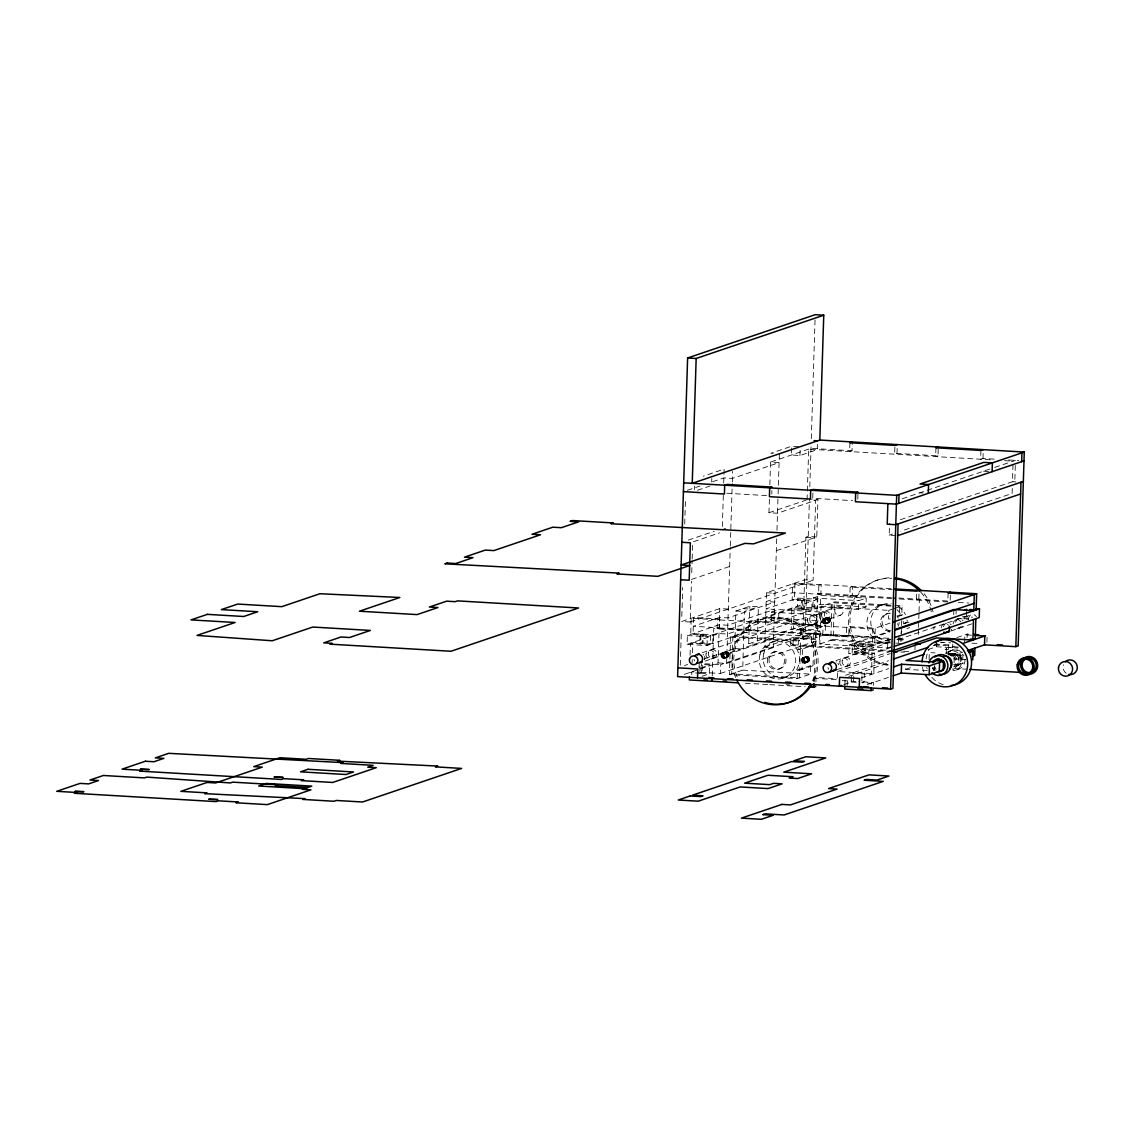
<?xml version="1.0" encoding="UTF-8"?>
<svg xmlns="http://www.w3.org/2000/svg" width="1134" height="1134" viewBox="0 0 1134 1134"><rect width="100%" height="100%" fill="white"/><g stroke="black" fill="none" stroke-linecap="round" stroke-linejoin="round"><path stroke-width="0.75" stroke-dasharray="5 3.75" d="M680.272 665.275L681.265 633.552M681.803 616.4L682.711 587.455M684.709 524.021L685.531 497.826M890.091 623.105L872.896 628.931L691.23 618.257L690.719 634.416L710.664 635.593L710.38 644.395L707.021 645.544L687.091 644.367L687.36 635.55L719.254 624.735L727.801 625.245L774.479 609.412L765.932 608.915L797.84 598.086L817.77 599.262L817.486 608.079L814.127 609.213L794.197 608.037L793.545 628.605L813.475 629.767L825.396 625.727L825.127 634.544L813.206 638.584L793.276 637.407L793.035 644.75L790.71 645.544L790.937 638.201L819.414 639.874L819.684 631.071L791.22 629.398L791.858 608.83L811.788 610.007L812.072 601.19L792.142 600.028L792.638 583.868L818.847 585.413L821.172 584.62L820.888 593.578L818.564 594.372L818.847 585.413M728.311 609.086L719.764 608.589L681.647 621.517L690.181 622.013L691.471 581.132M691.74 572.627L692.109 560.706M692.165 559.005L692.704 541.981M694.348 489.576L694.462 486.047M690.067 655.211L690.45 643.219L710.38 644.395M691.768 674.73L691.853 671.796L698.686 672.207M692.137 662.993L692.25 659.563M692.463 652.716L692.789 642.439L712.719 643.602L811.788 610.007M699.083 667.855L699.196 664.34M699.834 671.427L700.047 664.382M698.927 673.142L701.251 672.349L701.535 663.546M702.329 665.36L702.102 672.405L699.777 673.199L689.529 672.59M711.684 481.95L711.798 478.435M707.021 645.544L707.29 636.727L710.664 635.593M702.003 676.289L709.459 673.766L709.728 664.949L704.469 664.637M712.719 643.602L712.988 634.799L812.072 601.19M712.237 675.992L713.74 628.406L846.418 636.202L848.756 635.564L849.026 626.606L875.235 628.137L874.725 644.296L854.795 643.12L854.512 651.937L874.442 653.099L873.804 673.667L837.516 671.526L837.246 680.343M717.156 628.76L717.425 619.802L719.764 619.008L719.48 627.967L717.156 628.76L817.43 633.58L815.105 634.36M700.316 668.932L718.063 662.922L719.764 608.589M723.322 495.331L722.287 528.557L725.703 528.756M723.705 483.084L724.144 469.093L703.307 476.167M701.251 672.349L720.331 673.468L720.614 664.666L819.684 631.071M718.063 662.922L726.596 663.418L730.239 547.779M730.282 546.078L730.721 532.47M730.82 529.054L732.252 483.594M732.309 481.837L732.635 471.347M811.377 645.033L813.659 645.175L813.021 665.729L810.739 665.587L810.47 674.106L797.159 678.614L729.403 674.645L730.579 637.053L743.89 632.545L811.646 636.514L811.377 645.033L798.081 649.541L798.35 641.036L811.646 636.514M703.817 659.024L734.676 648.563L735.853 611.013L749.857 606.265L758.405 606.761L757.214 644.325L748.681 643.814L749.857 606.265M729.403 674.645L742.699 670.123L744.4 611.51L758.405 606.761M748.468 630.603L748.752 621.645L751.091 620.851L817.713 624.763L817.43 633.722L815.091 634.516L815.374 625.557L817.713 624.763M748.483 630.447L750.807 629.668L751.091 620.851M776.705 538.763L773.275 647.585L764.741 647.089L766.442 592.756L804.573 579.828L813.106 580.339L815.63 500.307L812.213 500.094M776.322 550.685L816.778 536.963L817.954 499.513L777.499 513.234L768.965 512.724L769.405 498.733M769.844 484.742L770.666 458.519M771.8 494.126L771.914 490.597M771.148 620.95L771.418 612.147L778.945 609.582L824.503 612.261L824.234 621.078L778.675 618.399L771.148 620.95C786.075 615.663 816.593 634.161 826.119 617.732C827.508 616.853 829.493 617.548 830.145 619.036C832.101 622.637 825.85 625.089 824.872 621.078M776.974 530.258L778.052 495.742M778.108 493.999L779.37 453.77M778.675 618.399L778.945 609.582M791.617 447.958L791.39 455.003L799.938 455.514L817.217 449.659L817.387 444.372M799.938 455.514L800.108 450.226M687.091 644.367L718.984 633.552L727.518 634.048L774.196 618.214L765.663 617.718L797.556 606.903L797.84 598.086M797.159 678.614L797.429 670.109L810.739 665.587M797.429 670.109L799.711 670.237L800.363 649.683L813.659 645.175M816.778 536.963L808.244 536.453L805.905 537.247L803.141 625.344L823.071 626.521L822.788 635.323L891.069 639.335M807.082 499.796L808.67 449.149L992.619 459.95M764.741 647.089L805.197 633.367L809.421 499.003L817.954 499.513M809.804 486.784L811.122 444.84M815.048 319.986L811.278 439.553L808.953 440.346M812.908 493.007L812.738 498.294L852.541 500.633M812.908 606.789L813.177 597.987L820.704 595.421L866.263 598.1L865.993 606.917L858.466 609.468L812.908 606.789L820.435 604.238L865.993 606.917M813.206 638.584L813.475 629.767M814.127 609.213L814.396 600.41L817.77 599.262M813.631 681.25L813.716 678.274L816.055 677.48L836.935 678.699M814.169 681.973L815.672 634.402M815.814 646.096L817.486 593.224L891.296 597.561M816.707 623.629L816.976 614.812L824.503 612.261M815.913 681.959L816.055 677.48M820.435 604.238L820.704 595.421M890.927 646.819L887.61 647.953L819.839 643.97L821.016 606.378L834.326 601.87L902.097 605.854L901.828 614.373L896.838 616.06M819.839 643.97L833.15 639.463L834.326 601.87M849.947 442.756L849.678 451.559L852.003 450.765L852.286 441.962M844.901 684.582L845.043 680.102M815.091 634.516L846.418 636.358L846.701 627.4L849.026 626.606M847.183 685.29L847.325 680.811M850.16 587.256L849.876 596.215L852.215 595.421L852.499 586.462L850.16 587.256L892.245 589.723M890.955 647.5L868.743 655.041L848.813 653.864L849.097 645.062L852.456 643.914L872.386 645.09L872.896 628.931M843.809 684.624L851.251 682.087L851.535 673.284L871.465 674.447L872.117 653.893L852.187 652.73L848.813 653.864M852.187 652.73L852.456 643.914M857.786 499.173L857.956 493.885M853.59 681.307L853.874 672.49L888.546 660.725M858.466 609.468L858.736 600.651L866.263 598.1M861.854 680.953L862.067 673.908L864.406 673.114L864.122 681.917L861.797 682.711L871.196 683.263L871.096 686.198M868.743 655.041L869.027 646.224L889.58 639.25M873.435 685.404L873.52 682.47L858.863 681.605M896.016 535.546L889.184 535.149L889.552 523.398M887.61 647.953L887.879 639.434L890.147 639.562M892.118 609.227L888.787 610.361L888.517 618.88L890.8 619.008M894.882 447.15L894.669 454.195L896.994 453.416L938.002 455.825L938.272 447.009M896.994 453.416L897.278 444.599M898.624 642.524L898.851 635.72M899.758 606.647L899.489 615.152L901.771 615.294M900.963 641.731L901.076 638.329M901.176 634.133L901.388 627.286M901.445 625.571L901.658 618.725M927.329 670.563L905.697 669.301L905.811 665.771M914.94 649.853L915.081 645.374M916.697 594.145L916.499 600.127L918.838 599.333L919.079 591.863M918.313 634.459L918.469 629.172M918.526 627.414L918.753 620.369M918.809 618.597L918.979 613.31M919.022 611.552L919.419 599.22M929.086 659.619L929.313 652.574L935.011 652.901M935.947 447.802L935.663 456.605L938.002 455.825M934.756 665.927L934.643 669.443L930.745 670.761M928.051 649.541L936.315 646.749L936.528 639.689M946.224 653.184L946.451 645.714L948.789 644.934L948.506 653.879L962.482 654.701M948.109 593.011L947.826 601.97L893.72 598.639M950.349 595.194L950.164 601.176L893.053 597.675M952.773 644.183L952.659 647.698L952.886 640.653M953.708 614.812L953.864 609.525M954.091 662.851L954.374 654.049L947.528 653.638A9.979 9.582 71.3 0 1 963.957 655.438M956.033 614.018L956.203 608.731M953.623 664.368L958.74 664.666L959.024 655.863L962.908 654.545L962.638 663.347M964.651 641.901L964.864 634.856L971.512 635.238M966.678 611.113L966.466 618.158L964.127 618.951M967.089 637.577L967.203 634.062L970.52 634.246M980.938 450.439L980.655 459.256L982.994 458.462L996.658 459.27M982.994 458.462L983.277 449.659M986.906 642.269L987.133 635.224M1012.265 488.428L1012.095 493.46L900.807 531.208M1013.002 464.586L1012.464 481.723L1015.88 481.922M1015.284 465.507L1014.802 480.929L899.517 520.024M721.011 655.296C720.997 651.157 727.645 652.206 726.639 656.118C726.015 661.491 716.943 655.509 723.336 654.502C730.707 643.602 729.899 666.197 723.336 654.502M801.582 660.031C801.582 655.891 808.216 656.94 807.224 660.838C806.6 666.225 797.528 660.243 803.921 659.237C811.278 648.336 810.47 670.931 803.921 659.237M824.205 618.313C838.749 624.777 811.575 625.713 826.53 617.52M955.679 663.957L955.352 664.949M905.697 622.864L903.982 623.53L906.321 622.736M687.317 490.299L699.891 486.047M712.648 481.709L723.875 477.91L732.408 478.406L779.101 462.587L770.553 462.077L811.008 448.355L852.003 450.765M697.438 490.271L709.997 486.018M688.295 540.082L714.193 531.293M768.965 512.724L806.175 500.108M693.597 541.683L719.495 532.895M902.21 498.776L993.115 467.945M994.716 467.406L1015.454 460.376M691.527 579.431L729.644 566.504M889.184 535.149L892.501 534.015M690.181 622.013L813.106 580.339M717.156 628.619L719.495 627.825L693.285 626.28L719.495 617.392L728.028 617.902L774.706 602.069L766.173 601.573L792.368 592.685L891.962 598.539M818.564 594.216L820.903 593.436M803.864 599.787L801.525 600.581L801.256 609.383L803.581 608.589M760.219 619.887L761.779 619.362M876.412 580.48L877.971 579.956M849.89 596.059L852.215 595.265M702.187 652.716L837.53 606.818M684.468 665.587L687.686 664.496M748.681 643.814L805.466 624.551L825.396 625.727M721.989 653.184L726.044 651.738M823.397 618.795L827.451 617.335M721.663 653.524L724.002 652.73M724.172 652.546L726.511 651.752M823.071 619.136L825.41 618.342M825.595 618.158L827.919 617.364M721.394 653.921L723.719 653.127M724.64 652.66L726.979 651.866M822.802 619.533L825.141 618.739M826.048 618.271L828.387 617.477M725.08 652.844L727.418 652.05M826.488 618.455L828.826 617.661M721.196 654.346L723.52 653.567M822.604 619.958L824.928 619.164M725.491 653.099L727.815 652.305M826.899 618.71L829.237 617.917M721.054 654.814L723.393 654.02M725.845 653.411L728.184 652.631M822.476 620.426L824.801 619.632M827.253 619.022L829.592 618.228M822.419 620.908L824.744 620.114M726.157 653.794L728.496 653M827.565 619.405L829.904 618.611M705.079 661.094L840.422 615.195M726.398 654.219L728.737 653.425M827.806 619.83L830.145 619.036M721.125 656.26L723.464 655.466M726.568 654.672L728.907 653.879M827.99 620.284L830.315 619.49M773.558 638.782L726.88 654.601L718.332 654.105M721.309 656.714L723.634 655.92M822.717 622.325L825.042 621.531M726.681 655.14L729.006 654.361M828.089 620.752L830.414 619.958M721.55 657.139L723.889 656.345M822.958 622.75L825.297 621.956M721.862 657.507L724.187 656.714M726.696 655.636L729.034 654.842M823.27 623.119L825.595 622.325M828.104 621.248L830.442 620.454M726.639 656.118L728.978 655.324M828.061 621.716L830.386 620.936M722.216 657.833L724.555 657.04M823.624 623.445L825.963 622.651M726.511 656.572L728.85 655.778M827.919 622.183L830.258 621.389M722.627 658.089L724.952 657.295M824.035 623.7L826.374 622.906M723.067 658.273L725.391 657.479M726.313 657.011L728.652 656.217M824.475 623.884L826.814 623.09M827.721 622.623L830.06 621.829M723.52 658.372L725.859 657.578M726.044 657.394L728.382 656.614M824.928 623.983L827.267 623.19M827.451 623.005L829.79 622.212M723.988 658.4L728.042 656.94M771.333 642.312L775.231 640.993M825.41 624.012L829.45 622.552M878.963 605.811L882.862 604.493M700.798 667.983L709.728 664.949M684.185 674.404L698.7 669.485M726.596 663.418L773.275 647.585M916.513 599.971L918.838 599.191M893.776 608.674L902.097 605.854M773.048 652.333L774.607 651.809M886.136 613.99L887.681 613.466M720.331 673.468L819.414 639.874M897.448 616.754L904.096 614.5L901.828 614.373M846.418 636.202L848.756 635.409L874.952 636.954L889.821 631.907M802.957 657.649L806.161 656.515M904.365 623.261L908.972 622.212M802.574 657.918L807.096 656.487M802.248 658.259L804.573 657.465M805.225 657.394L807.55 656.6M903.656 623.87L905.981 623.076M801.979 658.656L804.304 657.862M801.766 659.081L804.105 658.287M805.664 657.578L807.989 656.784M806.061 657.833L808.4 657.04M801.639 659.549L803.978 658.755M806.43 658.145L808.769 657.351M806.742 658.528L809.066 657.734M801.61 660.512L803.949 659.719M806.983 658.953L809.322 658.159M801.71 660.994L804.049 660.201M854.795 643.12L889.467 631.369M778.831 669.088L780.376 668.564M807.153 659.407L809.492 658.613M801.88 661.448L804.219 660.654M807.252 659.875L809.591 659.081M802.135 661.873L804.46 661.079M807.28 660.371L809.619 659.577M802.433 662.242L804.771 661.448M807.224 660.838L809.563 660.059M802.801 662.568L805.126 661.774M803.198 662.823L805.537 662.029M807.096 661.306L809.435 660.512M806.898 661.746L809.222 660.952M803.637 663.007L805.976 662.213M806.628 662.128L808.953 661.335M804.105 663.106L808.627 661.675M805.041 663.078L808.244 661.958M906.902 628.562L909.652 627.57M799.711 670.237L813.021 665.729M854.512 651.937L890.842 639.619M783.651 678.047L787.549 676.729M836.013 660.583L889.481 642.454M897.844 639.619L971.356 614.685M837.232 669.528L890.7 651.398M950.859 631L974.248 623.062M837.516 671.526L890.36 653.609M845.567 675.297L851.535 673.284M933.126 645.615L943.034 642.255M956.77 637.591L967.203 634.062M848.799 676.417L888.432 662.979M861.16 677.948L888.631 668.635M954.814 646.182L945.118 649.47L959.066 650.292M948.747 651.469L951.865 650.406M905.697 669.301L910.701 667.6M952.39 654.148L953.17 653.893M951.78 654.928L954.374 654.049M867.34 684.567L888.347 677.437M951.313 656.09L962.624 652.263M958.74 664.666L965.516 662.369M956.812 665.871L957.592 665.601M955.792 670.137L958.91 669.074M949.002 654.644L950.519 654.899M798.506 446.598L791.674 446.201L770.822 453.274L775.954 453.572M1008.622 459.965L1018.871 460.574M1004.568 460.659L1013.116 461.155M983.547 471.191L990.379 471.588M919.759 492.822L923.175 493.021M726.752 493.247L766.556 495.586M805.905 537.247L814.453 537.757M891.069 588.73L794.977 583.089L794.466 599.234L814.396 600.41M958.315 602.438L968.79 603.047M766.442 592.756L774.99 593.266M813.177 597.987L858.736 600.651M891.069 606.137L831.987 602.664L830.811 640.256L889.892 643.715M821.016 606.378L888.787 610.361M797.556 606.903L817.486 608.079M962.61 616.598L972.575 617.179M962.95 617.959L969.598 618.342M957.096 618.54L968.819 619.235M742.855 608.646L751.403 609.142M771.418 612.147L816.976 614.812M735.853 611.013L744.4 611.51M719.764 619.008L693.569 617.477L693.058 633.622L712.988 634.799M719.48 627.967L750.807 629.809M817.43 633.722L848.756 635.564M805.197 633.367L889.892 638.343M898.652 638.853L905.655 639.264M971.909 643.162L980.215 643.644M898.071 639.746L905.074 640.157M940.086 642.213L950.59 642.836M934.87 644.112L948.789 644.934M934.274 645.005L946.451 645.714M833.15 639.463L893.961 643.035M895.704 643.134L900.906 643.446M954.998 646.904L958.514 647.117M936.315 646.749L957.932 648.01M730.579 637.053L798.35 641.036M687.36 635.55L707.29 636.727M849.097 645.062L869.027 646.224M793.035 644.75L890.955 650.505M903.699 651.256L908.972 651.568M790.71 645.544L890.374 651.398M900.864 652.007L904.365 652.22M947.911 654.772L963.631 655.707M950.476 655.367L959.024 655.863M798.081 649.541L800.363 649.683M953.566 658.797L965.771 659.52M734.676 648.563L743.209 649.073M953.864 668.479L966.125 669.202M704.994 663.744L720.614 664.666M742.699 670.123L810.47 674.106M813.716 678.274L838.083 679.705M842.151 680.627L857.106 681.506M700.67 673.242L709.459 673.766M851.251 682.087L858.282 682.498M786.046 684.681L789.548 684.893M745.251 683.221L768.313 684.567M769.731 684.653L805.225 686.736M1066.13 673.213A7.385 7.088 71.3 0 1 1063.423 664.793M933.778 670.407A9.979 9.582 71.3 0 1 932.417 667.898M934.685 670.477A6.265 6.01 71.3 0 1 932.644 667.685M945.699 653.368A9.979 9.582 71.3 0 1 961.093 657.054A9.979 9.582 71.3 0 1 952.943 670.733M964.991 659.293A9.979 9.582 71.3 0 1 952.149 669.017M951.256 655.083A6.265 6.01 71.3 0 1 961.235 658.315A6.265 6.01 71.3 0 1 953.949 665.757M953.779 666.168A6.265 6.01 71.3 0 0 960.441 658.542A6.265 6.01 71.3 0 0 950.902 654.998L951.936 655.48A7.385 7.088 71.3 0 1 953.992 667.118M948.109 654.828A7.3 7.002 71.3 0 1 958.669 657.933A7.3 7.002 71.3 0 1 953.864 667.912M935.451 670.208A6.265 6.01 71.3 0 1 933.424 667.43M936.131 669.188A7.3 7.002 71.3 0 1 934.529 665.97M946.054 653.553A8.874 8.519 71.3 0 1 956.671 658.783A8.874 8.519 71.3 0 1 952.617 669.967M923.856 671.852A23.63 22.694 71.3 0 1 922.466 666.99M943.204 684.653A23.63 22.694 71.3 0 1 931.071 676.36M927.173 668.947A23.63 22.694 71.3 0 1 926.705 667.316M926.109 658.982A23.63 22.694 71.3 0 1 929.129 649.555M836.141 661.788A4.437 4.252 71.3 0 1 836.523 662.001M837.842 663.22A4.437 4.252 71.3 0 1 838.579 664.822M828.699 669.173A4.437 4.252 71.3 0 1 827.962 667.557M703.066 654.389A4.437 4.252 71.3 0 1 703.732 654.998M704.469 656.132A4.437 4.252 71.3 0 1 704.526 659.79M694.632 660.924A4.437 4.252 71.3 0 1 694.051 659.279M961.093 626.351A4.437 4.252 71.3 0 1 955.282 627.91M953.084 623.856A4.437 4.252 71.3 0 1 961.008 621.914M962.61 626.606A4.437 4.252 71.3 0 1 958.386 627.485M955.523 622.268A4.437 4.252 71.3 0 1 963.092 620.737M968.578 619.433A4.437 4.252 71.3 0 1 976.459 616.669M941.163 627.91A4.437 4.252 71.3 0 1 948.548 625.217M943.531 626.719A4.437 4.252 71.3 0 1 951.171 624.777M951.695 629.214A4.437 4.252 71.3 0 1 951.27 629.98M737.199 676.927A43.716 41.986 71.3 0 1 777.329 617.25A43.716 41.986 71.3 0 1 813.489 681.463M735.654 677.466A43.716 41.986 71.3 0 1 775.769 617.775A43.716 41.986 71.3 0 1 811.93 681.988M888.021 665.219A43.716 41.986 71.3 0 1 848.445 618.88A43.716 41.986 71.3 0 1 891.693 578.354M920.751 592.203A43.716 41.986 71.3 0 1 931.482 612.346M888.12 664.538A43.716 41.986 71.3 0 1 849.976 619.093A43.716 41.986 71.3 0 1 890.346 577.787M924.068 593.706A43.716 41.986 71.3 0 1 933.041 611.821M934.104 626.507A43.716 41.986 71.3 0 1 933.736 629.469M890.303 631.114A8.859 8.505 71.3 0 1 880.466 622.268A8.859 8.505 71.3 0 1 890.062 613.636M897.504 623.657A8.859 8.505 71.3 0 1 897.363 624.465M890.303 630.646A8.859 8.505 71.3 0 1 882.025 621.73A8.859 8.505 71.3 0 1 890.077 613.012M897.377 616.669A8.859 8.505 71.3 0 1 898.284 618.228M899.12 622.339A8.859 8.505 71.3 0 1 898.029 626.322M889.58 642.042A18.895 18.158 71.3 0 1 866.9 622.609A18.895 18.158 71.3 0 1 890.714 605.91M897.079 609.766A18.895 18.158 71.3 0 1 901.587 616.003M903.16 621.319A18.895 18.158 71.3 0 1 903.33 623.062M901.856 631.595A18.895 18.158 71.3 0 1 901.048 633.268M890.062 641.178A18.895 18.158 71.3 0 1 870.799 621.29A18.895 18.158 71.3 0 1 891.239 603.742M897.915 606.166A18.895 18.158 71.3 0 1 905.471 614.685M907.044 620A18.895 18.158 71.3 0 1 907.228 621.744M900.042 637.634A18.895 18.158 71.3 0 1 896.866 639.548M700.117 634.969L699.848 643.772L702.173 642.992L702.456 634.175L700.117 634.969M700.968 635.012L700.699 643.828L703.037 643.035L703.307 634.232L700.968 635.012M732.918 636.259L731.728 673.851L799.498 677.834L799.768 669.315L802.05 669.443L802.688 648.889L800.42 648.761L800.675 640.242L732.918 636.259M800.604 629.937L800.335 638.754L802.659 637.96L802.943 629.157L800.604 629.937M801.469 629.994L801.185 638.796L803.524 638.017L803.793 629.2L801.469 629.994M802.39 600.623L802.107 609.44L804.445 608.646L804.715 599.829L802.39 600.623M862.988 644.537L862.719 653.34L865.058 652.546L865.327 643.743L862.988 644.537M819.428 614.94A4.437 4.252 71.3 0 0 824.574 620.553A4.437 4.252 71.3 0 0 826.601 613.253A4.437 4.252 71.3 0 0 819.428 614.94M821.753 614.146A4.437 4.252 71.3 0 0 826.913 619.759A4.437 4.252 71.3 0 0 828.94 612.459A4.437 4.252 71.3 0 0 821.753 614.146M834.865 609.695A4.437 4.252 71.3 0 0 840.025 615.323A4.437 4.252 71.3 0 0 842.038 608.022A4.437 4.252 71.3 0 0 834.865 609.695M807.507 618.98A4.437 4.252 71.3 0 0 812.653 624.593A4.437 4.252 71.3 0 0 814.68 617.293A4.437 4.252 71.3 0 0 807.507 618.98M809.832 618.186A4.437 4.252 71.3 0 0 814.992 623.799A4.437 4.252 71.3 0 0 817.019 616.513A4.437 4.252 71.3 0 0 809.832 618.186M708.424 652.574A4.437 4.252 71.3 0 0 713.569 658.188A4.437 4.252 71.3 0 0 715.597 650.902A4.437 4.252 71.3 0 0 708.424 652.574M706.085 653.368A4.437 4.252 71.3 0 0 711.245 658.982A4.437 4.252 71.3 0 0 713.272 651.696A4.437 4.252 71.3 0 0 706.085 653.368M842.25 660.442A4.437 4.252 71.3 0 0 847.396 666.055A4.437 4.252 71.3 0 0 849.423 658.755A4.437 4.252 71.3 0 0 842.25 660.442M839.911 661.235A4.437 4.252 71.3 0 0 845.071 666.849A4.437 4.252 71.3 0 0 847.098 659.549A4.437 4.252 71.3 0 0 839.911 661.235M769.277 657.564A8.859 8.505 71.3 0 0 779.582 668.791A8.859 8.505 71.3 0 0 783.637 654.19A8.859 8.505 71.3 0 0 769.277 657.564M767.718 658.089A8.859 8.505 71.3 0 0 778.023 669.315A8.859 8.505 71.3 0 0 782.077 654.729A8.859 8.505 71.3 0 0 767.718 658.089M763.848 653.269A18.895 18.158 71.3 0 0 785.834 677.225A18.895 18.158 71.3 0 0 794.48 646.096A18.895 18.158 71.3 0 0 763.848 653.269M759.964 654.587A18.895 18.158 71.3 0 0 781.936 678.543A18.895 18.158 71.3 0 0 790.582 647.415A18.895 18.158 71.3 0 0 759.964 654.587"/><path stroke-width="1.5" d="M823.752 315.209L696.163 358.472L692.236 483.325L819.825 440.049L823.752 315.209L815.204 314.699L687.615 357.975L677.608 676.629L890.587 689.146L892.926 688.352L898.085 523.908M689.387 676.998L689.302 679.932L738.432 682.824M697.538 677.806L697.807 668.989L677.877 667.827M712.081 681.265L712.18 677.749M813.532 684.241L813.432 687.218L815.771 686.439M814.127 683.731L814.014 687.261L808.74 686.949M844.858 686.084L844.759 689.061L870.955 690.606L873.293 689.812M870.955 690.606L871.054 687.672M887.865 503.638L887.213 524.192L895.761 524.702L1023.35 481.426M890.587 689.146L896.682 495.331L1024.271 452.055L1018.176 645.884L1015.837 646.663L984.525 644.835L984.794 636.018L974.829 635.437M898.738 503.34L899.007 494.537M901.275 673.057L901.558 664.255L929.455 665.885L943.46 661.136L943.176 669.953L929.185 674.702L901.275 673.057L893.195 675.793M928.292 493.318L928.576 484.516L920.028 484.005L983.83 462.374L992.378 462.885L992.094 471.687M929.185 674.702L929.455 665.885M939.292 671.271L939.576 662.454M972.419 654.743L972.603 648.875M973.525 619.504L972.873 640.058L936.585 637.932L893.663 652.489M972.745 659.917L973.029 651.114L967.798 650.803M974.928 648.081L974.701 655.424L972.362 656.217M975.85 618.71L975.212 639.278L970.52 638.995M894.57 588.929L976.643 593.748L976.133 609.908L969.868 609.539M976.176 608.575L979.492 608.76L979.223 617.576L894.258 646.38M1015.837 646.663L1021.011 482.219M1021.663 461.666L1021.932 452.849M852.286 441.962L849.947 442.756L894.939 445.393L897.278 444.599M938.272 447.009L935.947 447.802L980.938 450.439L983.277 449.659M1023.988 460.872L896.399 504.134L855.405 501.724L855.674 492.921L858.013 492.128L813.021 489.491L810.682 490.271L810.413 499.088L769.405 496.678L769.688 487.875L772.027 487.081L727.022 484.431L724.697 485.224L724.413 494.041L683.419 491.632M897.717 535.645L1020.643 493.97M919.121 590.375L916.782 591.168L895.747 589.935M950.448 592.217L948.109 593.011L974.304 594.542L973.794 610.702L953.864 609.525L896.073 629.129M893.394 621.985L976.643 593.748M894.769 630.235L974.035 603.359M964.41 610.149L966.735 609.355M894.542 637.577L979.492 608.76M828.883 672.363L835.56 670.095M892.373 650.831L949.186 631.567M893.493 659.052L928.179 647.287M924.309 654.261L905.967 660.484L931.028 661.958L934.912 660.64L943.46 661.136M893.479 666.99L901.558 664.255M962.894 643.446L985.517 635.777M841.669 685.347L839.33 686.141L839.614 677.324L859.544 678.501L859.26 687.303L861.599 686.509M967.472 650.618L985.233 644.58M968.691 652.589L973.029 651.114M687.615 357.975L696.163 358.472M819.825 440.049L1024.271 452.055M814.07 440.644L817.486 440.842M683.689 482.815L896.682 495.331M681.832 542.279L690.365 542.775L689.188 580.225L680.655 579.729M973.851 634.445L978.826 634.742M997.296 644.651L1002.513 644.962M915.124 643.885L920.354 644.183M893.861 651.596L897.363 651.809M969.641 669.4L1020.458 672.391M708.622 677.522L713.867 677.834M727.872 678.656L733.131 678.968M747.136 679.79L752.381 680.102M766.386 680.924L771.644 681.236M785.649 682.058L790.894 682.356M804.899 683.178L810.158 683.49M825.906 684.412L829.408 684.624M863.343 686.623L868.559 686.921M882.479 687.743L887.695 688.054M703.874 679.861L707.361 680.06M723.109 680.995L726.596 681.194M857.573 688.891L862.818 689.203M307.824 787.492L275.364 785.593L277.702 784.799L232.711 782.148L230.372 782.942L146.711 777.102L144.372 777.896L103.378 775.486L89.955 780.036L98.502 780.532L88.58 783.906L80.046 783.396L56.7 791.319L76.63 792.482L74.291 793.276L216.098 801.61L218.437 800.817L238.367 801.993L236.028 802.773L267.355 804.616L310.914 789.845L302.381 789.349L311.807 786.131L266.249 783.452L258.722 786.004L304.281 788.683M1065.308 661.774A7.385 7.088 71.3 0 1 1077.016 665.346A7.385 7.088 71.3 0 1 1068.937 674.475M928.916 662.951A9.979 9.582 71.3 0 1 942.042 656.501A9.979 9.582 71.3 0 1 946.394 671.087A9.979 9.582 71.3 0 1 931.85 672.788M934.813 657.068A9.979 9.582 71.3 0 1 950.689 662.213A9.979 9.582 71.3 0 1 939.094 674.092M932.814 662.738A6.265 6.01 71.3 0 1 940.284 659.719A6.265 6.01 71.3 0 1 944.14 667.175A6.265 6.01 71.3 0 1 937.435 671.697M933.594 662.483A6.265 6.01 71.3 0 1 939.25 659.052M941.078 659.464A6.265 6.01 71.3 0 1 941.631 659.719M943.814 661.576A6.265 6.01 71.3 0 1 941.263 671.144M934.841 661.632A7.3 7.002 71.3 0 1 936.23 659.407M922.098 661.972A23.63 22.694 71.3 0 1 953.028 641.546A23.63 22.694 71.3 0 1 962.327 678.883A23.63 22.694 71.3 0 1 925.316 674.886M943.587 656.047A7.385 7.088 71.3 0 1 949.753 668.791M935.706 642.383A23.63 22.694 71.3 0 1 970.094 654.233A23.63 22.694 71.3 0 1 951.284 685.432M836.282 669.825A4.437 4.252 71.3 0 1 833.518 670.081M830.513 663.943A4.437 4.252 71.3 0 1 832.597 661.774M828.6 663.971A4.437 4.252 71.3 0 1 834.199 662.795A4.437 4.252 71.3 0 1 836.027 668.45A4.437 4.252 71.3 0 1 830.797 670.747M702.456 661.958A4.437 4.252 71.3 0 1 699.692 662.213M697.382 654.956A4.437 4.252 71.3 0 1 699.168 653.751M694.773 656.104A4.437 4.252 71.3 0 1 700.373 654.928A4.437 4.252 71.3 0 1 702.187 660.583A4.437 4.252 71.3 0 1 696.971 662.894M949.3 626.351A4.437 4.252 71.3 0 1 943.743 632.162M949.612 631.397A4.437 4.252 71.3 0 1 946.862 631.652M811.377 685.191A43.716 41.986 71.3 0 1 764.784 702.4M809.818 685.716A43.716 41.986 71.3 0 1 772.197 704.653A43.716 41.986 71.3 0 1 736.774 679.975M894.584 578.609A43.716 41.986 71.3 0 1 919.83 591.225M894.683 577.929A43.716 41.986 71.3 0 1 921.375 590.701M75.085 791.39L83.93 791.702L75.142 791.362M140.432 769.235L149.277 769.547L140.573 769.164M208.911 799.257L217.756 799.569L208.968 799.215M274.258 777.102L283.103 777.4L274.315 777.059M207.338 614.359L190.994 619.901L235.121 622.481L197.004 635.409L272.273 640.767L312.729 627.045L370.379 630.433L349.527 637.506L340.994 636.996L323.714 642.865L332.262 643.361L329.923 644.155L450.978 651.256L578.567 607.994L457.512 600.878L455.173 601.672L446.64 601.176L429.361 607.03L437.908 607.541L417.057 614.6L359.407 611.212L399.863 597.49L319.93 593.734L281.813 606.662L237.672 604.068L221.328 609.61L257.744 611.75L243.739 616.499L207.338 614.359M447.179 563.017L444.854 563.811L619.164 573.124L616.839 573.917L657.833 576.327L689.727 565.512L681.194 565.001L744.981 543.37L753.529 543.866L785.423 533.051L611.098 523.738L613.437 522.958L572.443 520.549L570.104 521.342L578.652 521.838L561.373 527.693L552.825 527.197L531.988 534.27L540.521 534.766L493.843 550.6L485.309 550.089L464.458 557.163L473.006 557.659L455.726 563.527L447.179 563.017M145.393 761.24L122.047 769.15L141.977 770.326L139.652 771.12L281.445 779.441L283.784 778.661L303.714 779.823L301.375 780.617L332.701 782.46L376.275 767.675L367.728 767.179L373.171 765.337L340.71 763.423L343.049 762.629L168.725 753.33L155.315 757.881L163.849 758.377L153.926 761.736L145.393 761.24M207.068 782.446L180.873 791.334L207.068 792.879L204.73 793.658L305.018 798.634L302.679 799.413L334.006 801.256L336.33 800.462L362.54 802.007L461.609 768.413L435.413 766.867L437.752 766.074L337.464 761.112L339.803 760.319L308.476 758.49L306.152 759.27L279.942 757.739L253.747 766.627L262.294 767.123L215.616 782.956L207.068 782.446M308.009 769.291L300.482 771.843L346.04 774.522L353.567 771.971L308.009 769.291M690.181 795.969L678.245 800.009L698.19 801.185L740.19 786.939L768.101 788.584L782.106 783.835L773.558 783.325L769.674 784.643L744.613 783.169L767.959 775.259L793.006 776.733L789.122 778.052L797.656 778.548L811.661 773.799L783.764 772.169L825.779 757.923L805.849 756.747L793.913 760.786L804.46 761.41L802.121 762.204L791.589 761.58L692.52 795.175L703.052 795.799L700.713 796.592L690.181 795.969M781.879 804.403L741.423 818.124L761.353 819.301L773.275 815.247L762.743 814.637L765.067 813.843L784.147 814.963L883.23 781.369L864.151 780.249L866.475 779.455L877.021 780.064L888.943 776.025L869.013 774.862L828.557 788.569L837.09 789.08L790.412 804.913L781.879 804.403M1058.532 667.217A7.385 7.088 71.3 0 0 1067.789 675.864A7.385 7.088 71.3 0 0 1070.227 663.447A7.385 7.088 71.3 0 0 1058.532 667.217M1017.255 664.609A8.874 8.519 71.3 0 0 1028.439 674.914A8.874 8.519 71.3 0 0 1031.26 659.974A8.874 8.519 71.3 0 0 1017.255 664.609M1018.658 664.921A7.385 7.088 71.3 0 0 1027.971 673.511A7.385 7.088 71.3 0 0 1030.324 661.065A7.385 7.088 71.3 0 0 1018.658 664.921M1020.756 663.418A8.874 8.519 71.3 0 0 1031.94 673.738A8.874 8.519 71.3 0 0 1034.761 658.797A8.874 8.519 71.3 0 0 1020.756 663.418M1022.159 663.744A7.385 7.088 71.3 0 0 1031.472 672.32A7.385 7.088 71.3 0 0 1033.825 659.889A7.385 7.088 71.3 0 0 1022.159 663.744M689.5 658.996A4.437 4.252 71.3 0 0 694.646 664.609A4.437 4.252 71.3 0 0 696.673 657.309A4.437 4.252 71.3 0 0 689.5 658.996M823.327 666.863A4.437 4.252 71.3 0 0 828.472 672.476A4.437 4.252 71.3 0 0 830.499 665.176A4.437 4.252 71.3 0 0 823.327 666.863"/></g></svg>
